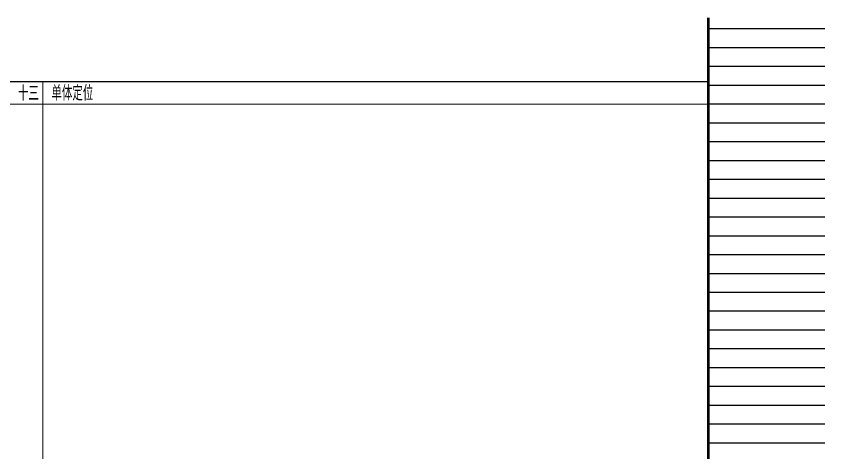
# Model space of a CAD drawing. Header units: inches. Extents: x -3733042 to -3643265, y 623859 to 997713.
# Drawn here: x -3678517 to -3649265, y 921583 to 937361 of the extents above; entities that cross this region are included whole.
import ezdxf

# ---------------------------------------------------------------- set-up
doc = ezdxf.new("R2010")
doc.units = ezdxf.units.IN
doc.header["$LTSCALE"] = 1000
doc.header["$MEASUREMENT"] = 0
doc.layers.add('0-TK', color=4, linetype='Continuous', lineweight=18)
doc.layers.add('PUB_TEXT', color=7, linetype='Continuous', lineweight=18)
doc.styles.add('HZ', font='txt.shx', dxfattribs={"width": 0.8, "bigfont": 'hztxt.shx'})

msp = doc.modelspace()

# ---------------------------------------------------------------- linework, layer by layer
at = {"layer": '0-TK'}
for p, q in [((-3653474.1, 936910.7), (-3649264.6, 936910.7)), ((-3653474.1, 936230.5), (-3649264.6, 936230.5)), ((-3653474.1, 935550.4), (-3649264.6, 935550.4)), ((-3653474.1, 934870.2), (-3649264.6, 934870.2)), ((-3653474.1, 934190.1), (-3649264.6, 934190.1)), ((-3653474.1, 933509.9), (-3649264.6, 933509.9)), ((-3653474.1, 932829.8), (-3649264.6, 932829.8)), ((-3653474.1, 932149.6), (-3649264.6, 932149.6)), ((-3653474.1, 932149.6), (-3649264.6, 932149.6)), ((-3653474.1, 931469.4), (-3649264.6, 931469.4)), ((-3653474.1, 930789.3), (-3649264.6, 930789.3)), ((-3653474.1, 930109.1), (-3649264.6, 930109.1)), ((-3653474.1, 929429), (-3649264.6, 929429)), ((-3653474.1, 928748.8), (-3649264.6, 928748.8)), ((-3653474.1, 928068.7), (-3649264.6, 928068.7)), ((-3653474.1, 927388.5), (-3649264.6, 927388.5)), ((-3653474.1, 926708.4), (-3649264.6, 926708.4)), ((-3653474.1, 926028.2), (-3649264.6, 926028.2)), ((-3653474.1, 925348), (-3649264.6, 925348)), ((-3653474.1, 924667.9), (-3649264.6, 924667.9)), ((-3653474.1, 923987.7), (-3649264.6, 923987.7)), ((-3653474.1, 923307.6), (-3649264.6, 923307.6)), ((-3653474.1, 922627.4), (-3649264.6, 922627.4)), ((-3653474.1, 921947.3), (-3649264.6, 921947.3))]:
    msp.add_line(p, q, dxfattribs=at)
msp.add_lwpolyline([(-3653474.1, 879912.6, 96, 96, 0), (-3653474.1, 937312.6, 96, 96, 0)], format="xyseb", dxfattribs=at)
at = {"layer": 'PUB_TEXT'}
for points in [[(-3729864.6, 934996.1, 40, 40, 0), (-3653474.1, 934996, 40, 40, 0)], [(-3677550.1, 905914.7, 40, 40, 0), (-3677550.1, 934996.1, 40, 40, 0)], [(-3715047.9, 934181.6, 40, 40, 0), (-3653474.1, 934181.5, 40, 40, 0)]]:
    msp.add_lwpolyline(points, format="xyseb", dxfattribs=at)

# ---------------------------------------------------------------- texts
at = {"layer": 'PUB_TEXT', "color": 3, "style": 'HZ', "width": 0.7}
for s, p in [('单体定位', (-3677239.2, 934311.5)), ('十三', (-3678451.3, 934302.1))]:
    msp.add_text(s, height=540, dxfattribs=at).set_placement(p)

doc.saveas('drawing.dxf')
